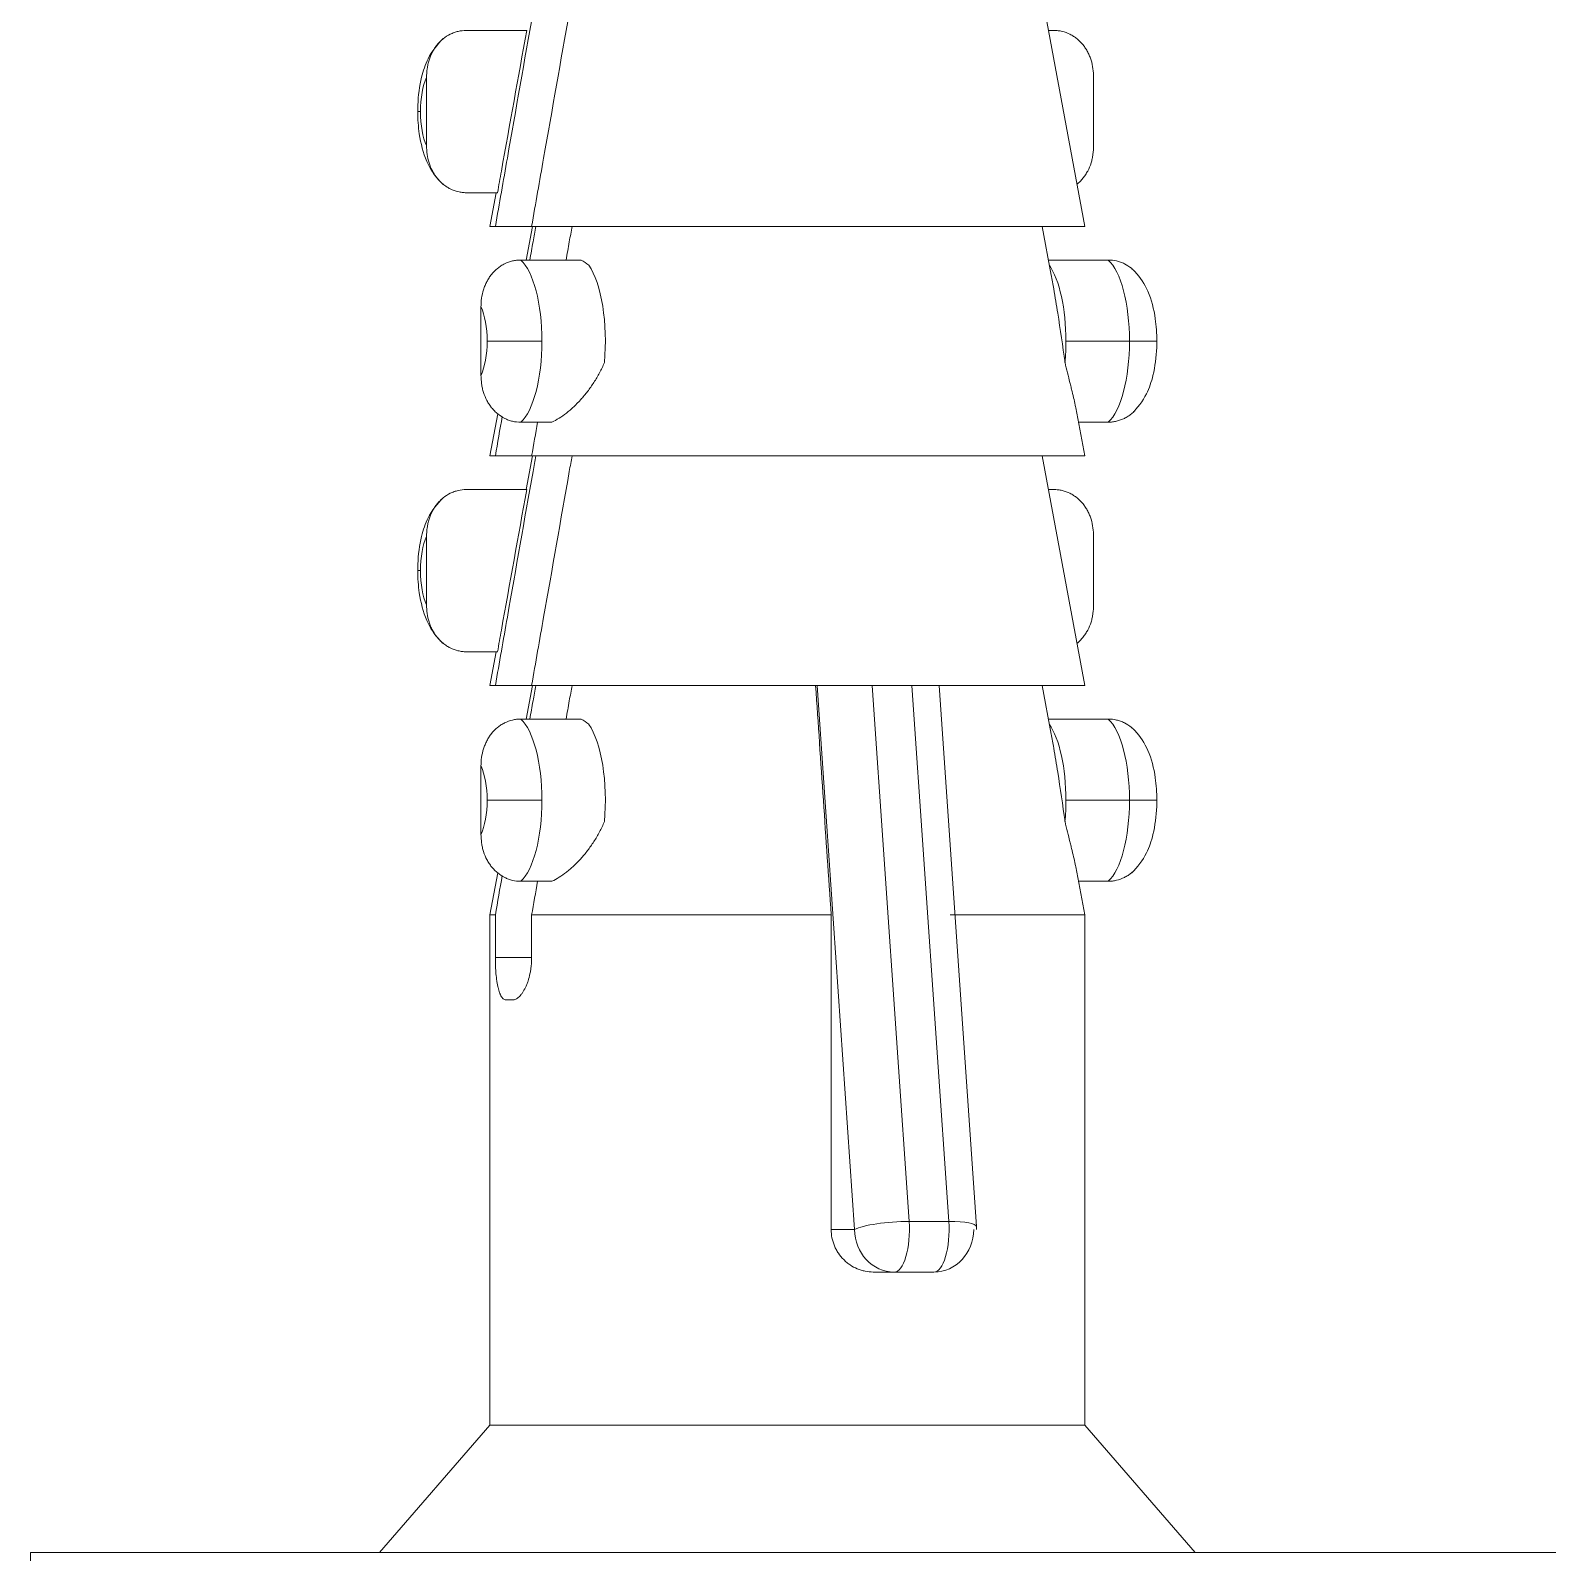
# Model space of a CAD drawing. Header units: millimetres. Extents: x 2433 to 4809, y -10272 to -6912.
# Drawn here: x 3158.79 to 3176.64, y -7187.94 to -7170.04 of the extents above; entities that cross this region are included whole.
import ezdxf

# ---------------------------------------------------------------- set-up
doc = ezdxf.new("R2010")
doc.units = ezdxf.units.MM

msp = doc.modelspace()

# ---------------------------------------------------------------- linework, layer by layer
at = {"linetype": 'Continuous', "lineweight": 18, "extrusion": (-1.22465e-16, -1, 0)}
for p, q in [((3171.195, -7172.342), (3170.695, -7169.642)), ((3163.917, -7170.038), (3164.628, -7170.038)), ((3170.832, -7170.038), (3170.768, -7170.038)), ((3163.45, -7170.592), (3163.45, -7171.392)), ((3171.299, -7170.592), (3171.299, -7171.392)), ((3163.917, -7171.946), (3164.285, -7171.946)), ((3164.268, -7171.946), (3164.195, -7172.342)), ((3164.259, -7172.342), (3164.195, -7172.342)), ((3164.259, -7172.342), (3164.686, -7172.342)), ((3164.695, -7172.342), (3164.621, -7172.738)), ((3171.195, -7172.342), (3164.686, -7172.342)), ((3170.801, -7172.916), (3170.695, -7172.342)), ((3164.558, -7172.738), (3165.269, -7172.738)), ((3171.473, -7172.738), (3170.768, -7172.738)), ((3164.09, -7174.092), (3164.09, -7173.292)), ((3164.287, -7174.546), (3164.195, -7175.042)), ((3164.558, -7174.646), (3164.925, -7174.646)), ((3171.195, -7175.042), (3171.09, -7174.475)), ((3171.473, -7174.646), (3171.122, -7174.646)), ((3164.259, -7175.042), (3164.195, -7175.042)), ((3164.259, -7175.042), (3164.686, -7175.042)), ((3164.695, -7175.042), (3164.621, -7175.438)), ((3171.195, -7175.042), (3164.686, -7175.042)), ((3171.195, -7177.742), (3170.695, -7175.042)), ((3163.917, -7175.438), (3164.628, -7175.438)), ((3170.832, -7175.438), (3170.768, -7175.438)), ((3163.45, -7175.992), (3163.45, -7176.792)), ((3171.299, -7175.992), (3171.299, -7176.792)), ((3163.917, -7177.346), (3164.285, -7177.346)), ((3164.268, -7177.346), (3164.195, -7177.742)), ((3164.259, -7177.742), (3164.195, -7177.742)), ((3164.259, -7177.742), (3164.686, -7177.742)), ((3164.695, -7177.742), (3164.621, -7178.138)), ((3171.195, -7177.742), (3164.686, -7177.742)), ((3169.92, -7184.107), (3169.481, -7177.742)), ((3170.801, -7178.316), (3170.695, -7177.742)), ((3164.558, -7178.138), (3165.269, -7178.138)), ((3171.473, -7178.138), (3170.768, -7178.138)), ((3164.09, -7179.492), (3164.09, -7178.692)), ((3164.287, -7179.946), (3164.195, -7180.442)), ((3171.195, -7180.442), (3171.09, -7179.875)), ((3164.558, -7180.046), (3164.925, -7180.046)), ((3171.473, -7180.046), (3171.122, -7180.046)), ((3164.259, -7180.442), (3164.195, -7180.442)), ((3164.195, -7180.442), (3164.195, -7186.442)), ((3164.259, -7180.442), (3164.259, -7180.942)), ((3164.686, -7180.442), (3168.211, -7180.442)), ((3164.686, -7180.442), (3164.686, -7180.942)), ((3168.211, -7184.142), (3168.211, -7180.442)), ((3169.613, -7180.442), (3171.195, -7180.442)), ((3171.195, -7186.442), (3171.195, -7180.442)), ((3164.461, -7181.442), (3164.39, -7181.442)), ((3168.954, -7184.642), (3168.704, -7184.642)), ((3168.954, -7184.642), (3169.421, -7184.642)), ((3164.195, -7186.442), (3162.895, -7187.942)), ((3164.195, -7186.442), (3168.941, -7186.442)), ((3171.195, -7186.442), (3168.941, -7186.442)), ((3172.495, -7187.942), (3171.195, -7186.442)), ((3184.787, -7187.942), (3158.787, -7187.942)), ((3158.787, -7187.942), (3158.787, -7195.142))]:
    msp.add_line(p, q, dxfattribs=at)
at = {"linetype": 'Continuous', "lineweight": 13, "extrusion": (-1.22465e-16, -1, 0)}
for p, q in [((3163.346, -7170.992), (3163.378, -7170.992)), ((3164.807, -7173.692), (3164.162, -7173.692)), ((3171.722, -7173.692), (3170.974, -7173.692)), ((3171.722, -7173.692), (3172.044, -7173.692)), ((3163.346, -7176.392), (3163.378, -7176.392)), ((3168.487, -7184.142), (3168.045, -7177.742)), ((3168.693, -7177.742), (3169.129, -7184.046)), ((3169.596, -7184.046), (3169.161, -7177.742)), ((3164.807, -7179.092), (3164.162, -7179.092)), ((3171.722, -7179.092), (3170.974, -7179.092)), ((3171.722, -7179.092), (3172.044, -7179.092)), ((3164.259, -7180.942), (3164.686, -7180.942)), ((3169.129, -7184.046), (3169.596, -7184.046)), ((3168.211, -7184.142), (3168.487, -7184.142))]:
    msp.add_line(p, q, dxfattribs=at)
at = {"linetype": 'Continuous', "lineweight": 18}
msp.add_arc((3169.421, -7184.142), 0.5, 0, 3.95, dxfattribs=at)
at = {"linetype": 'Continuous', "lineweight": 13}
for centre, major_axis, ratio, start_param, end_param in [((3163.556, -7170.992), (0, -0.5), 0.355976, 3.785094, 4.712389), ((3163.556, -7170.992), (0, -0.5), 0.355976, 4.712389, 5.639684), ((3164.451, -7173.692), (0, 1), 0.355976, 4.712389, 5.978493), ((3171.366, -7173.692), (0, -1), 0.355976, 1.570796, 2.8369), ((3163.984, -7173.692), (0, -0.5), 0.355976, 1.570796, 2.498092), ((3163.984, -7173.692), (0, -0.5), 0.355976, 0.643501, 1.570796), ((3164.451, -7173.692), (0, 1), 0.355976, 3.446285, 4.712389), ((3171.366, -7173.692), (0, -1), 0.355976, 0.304693, 1.570796), ((3163.556, -7176.392), (0, -0.5), 0.355976, 3.785094, 4.712389), ((3163.556, -7176.392), (0, -0.5), 0.355976, 4.712389, 5.639684), ((3164.451, -7179.092), (0, 1), 0.355976, 4.712389, 5.978493), ((3171.366, -7179.092), (0, -1), 0.355976, 1.570796, 2.8369), ((3163.984, -7179.092), (0, -0.5), 0.355976, 1.570796, 2.498092), ((3163.984, -7179.092), (0, -0.5), 0.355976, 0.643501, 1.570796), ((3164.451, -7179.092), (0, 1), 0.355976, 3.446285, 4.712389), ((3171.366, -7179.092), (0, -1), 0.355976, 0.304693, 1.570796), ((3168.954, -7184.142), (0.499, 0.034), 0.177949, 1.200653, 2.771449), ((3168.954, -7184.142), (0, 0.5), 0.355976, 3.141593, 4.903982), ((3169.421, -7184.142), (0, -0.5), 0.355976, 0, 1.762389), ((3169.421, -7184.142), (0.499, 0.034), 0.177949, 0.000027, 1.200653), ((3168.954, -7184.142), (0, -0.5), 0.934495, 4.712389, 6.283185)]:
    msp.add_ellipse(centre, major_axis=major_axis, ratio=ratio, start_param=start_param, end_param=end_param, dxfattribs=at)
at = {"linetype": 'Continuous', "lineweight": 18}
for centre, major_axis, ratio, start_param, end_param in [((3165.198, -7173.692), (0, 1), 0.355976, 4.457766, 5.814651), ((3170.618, -7173.692), (0, 1), 0.355976, 4.712389, 5.814651), ((3170.618, -7173.692), (0, 1), 0.355976, 4.457766, 4.712389), ((3165.198, -7179.092), (0, 1), 0.355976, 4.457766, 5.814651), ((3170.618, -7179.092), (0, 1), 0.355976, 4.712389, 5.814651), ((3170.618, -7179.092), (0, 1), 0.355976, 4.457766, 4.712389), ((3169.421, -7184.142), (0, -0.5), 0.934495, 0, 1.570796)]:
    msp.add_ellipse(centre, major_axis=major_axis, ratio=ratio, start_param=start_param, end_param=end_param, dxfattribs=at)
for points, knots in [([(3164.734, -7169.642), (3164.724, -7169.702), (3164.713, -7169.763), (3164.601, -7170.395), (3164.501, -7170.967), (3164.353, -7171.806), (3164.306, -7172.074), (3164.259, -7172.342)], [0, 0, 0, 0, 0.067447, 0.067447, 0.702741, 0.702741, 1, 1, 1, 1]), ([(3165.162, -7169.642), (3165.151, -7169.702), (3165.14, -7169.763), (3165.029, -7170.395), (3164.928, -7170.967), (3164.78, -7171.806), (3164.733, -7172.074), (3164.686, -7172.342)], [0, 0, 0, 0, 0.067447, 0.067447, 0.702741, 0.702741, 1, 1, 1, 1]), ([(3163.645, -7170.134), (3163.572, -7170.205), (3163.465, -7170.345), (3163.378, -7170.608), (3163.348, -7170.828), (3163.346, -7170.966), (3163.346, -7170.992)], [0, 0, 0, 0, 0.327084, 0.583022, 0.924325, 1, 1, 1, 1]), ([(3163.917, -7170.038), (3163.884, -7170.038), (3163.852, -7170.041), (3163.805, -7170.053), (3163.789, -7170.057), (3163.758, -7170.068), (3163.743, -7170.075), (3163.699, -7170.097), (3163.671, -7170.115), (3163.639, -7170.141), (3163.632, -7170.146), (3163.62, -7170.158), (3163.602, -7170.175), (3163.574, -7170.206), (3163.554, -7170.233), (3163.535, -7170.262), (3163.526, -7170.277), (3163.503, -7170.322), (3163.49, -7170.354), (3163.474, -7170.403), (3163.47, -7170.42), (3163.462, -7170.454), (3163.459, -7170.471), (3163.452, -7170.522), (3163.45, -7170.557), (3163.45, -7170.592)], [0, 0, 0, 0, 0.125, 0.125, 0.1875, 0.1875, 0.25, 0.25, 0.375, 0.375, 0.40625, 0.40625, 0.4375, 0.5, 0.5625, 0.5625, 0.625, 0.625, 0.75, 0.75, 0.8125, 0.8125, 0.875, 0.875, 1, 1, 1, 1]), ([(3164.628, -7170.038), (3164.529, -7170.589), (3164.429, -7171.14), (3164.315, -7171.776), (3164.3, -7171.861), (3164.285, -7171.946)], [0, 0, 0, 0, 0.866606, 0.866606, 1, 1, 1, 1]), ([(3171.299, -7170.592), (3171.299, -7170.522), (3171.291, -7170.454), (3171.265, -7170.371), (3171.259, -7170.355), (3171.246, -7170.323), (3171.231, -7170.292), (3171.214, -7170.263), (3171.2, -7170.241), (3171.196, -7170.234), (3171.186, -7170.221), (3171.18, -7170.214), (3171.154, -7170.181), (3171.13, -7170.157), (3171.092, -7170.126), (3171.078, -7170.116), (3171.057, -7170.103), (3171.05, -7170.098), (3171.036, -7170.09), (3171.028, -7170.086), (3170.992, -7170.068), (3170.961, -7170.057), (3170.913, -7170.045), (3170.897, -7170.042), (3170.865, -7170.039), (3170.848, -7170.038), (3170.832, -7170.038)], [0, 0, 0, 0, 0.25, 0.25, 0.3125, 0.3125, 0.375, 0.4375, 0.4375, 0.46875, 0.46875, 0.5, 0.5, 0.625, 0.625, 0.6875, 0.6875, 0.71875, 0.71875, 0.75, 0.75, 0.875, 0.875, 0.9375, 0.9375, 1, 1, 1, 1]), ([(3163.346, -7170.992), (3163.345, -7171.082), (3163.361, -7171.289), (3163.432, -7171.57), (3163.548, -7171.758), (3163.631, -7171.836), (3163.645, -7171.849)], [0, 0, 0, 0, 0.265683, 0.628412, 0.938194, 1, 1, 1, 1]), ([(3163.45, -7171.392), (3163.45, -7171.461), (3163.458, -7171.53), (3163.484, -7171.612), (3163.49, -7171.628), (3163.503, -7171.66), (3163.517, -7171.691), (3163.535, -7171.72), (3163.549, -7171.742), (3163.553, -7171.749), (3163.563, -7171.762), (3163.569, -7171.769), (3163.595, -7171.802), (3163.619, -7171.826), (3163.657, -7171.857), (3163.671, -7171.867), (3163.692, -7171.881), (3163.699, -7171.885), (3163.713, -7171.893), (3163.721, -7171.897), (3163.757, -7171.915), (3163.788, -7171.926), (3163.835, -7171.938), (3163.852, -7171.941), (3163.884, -7171.945), (3163.9, -7171.946), (3163.917, -7171.946)], [0, 0, 0, 0, 0.25, 0.25, 0.3125, 0.3125, 0.375, 0.4375, 0.4375, 0.46875, 0.46875, 0.5, 0.5, 0.625, 0.625, 0.6875, 0.6875, 0.71875, 0.71875, 0.75, 0.75, 0.875, 0.875, 0.9375, 0.9375, 1, 1, 1, 1]), ([(3171.104, -7171.847), (3171.11, -7171.842), (3171.117, -7171.837), (3171.129, -7171.826), (3171.147, -7171.808), (3171.175, -7171.777), (3171.195, -7171.75), (3171.214, -7171.721), (3171.222, -7171.706), (3171.246, -7171.661), (3171.259, -7171.63), (3171.275, -7171.58), (3171.279, -7171.563), (3171.287, -7171.529), (3171.29, -7171.512), (3171.297, -7171.461), (3171.299, -7171.426), (3171.299, -7171.392)], [0, 0, 0, 0, 0.048883, 0.048883, 0.098942, 0.199059, 0.299177, 0.299177, 0.399294, 0.399294, 0.59953, 0.59953, 0.699647, 0.699647, 0.799765, 0.799765, 1, 1, 1, 1]), ([(3164.734, -7172.342), (3164.724, -7172.402), (3164.713, -7172.463), (3164.69, -7172.595), (3164.677, -7172.666), (3164.664, -7172.738)], [0, 0, 0, 0, 0.459752, 0.459752, 1, 1, 1, 1]), ([(3165.162, -7172.342), (3165.151, -7172.402), (3165.14, -7172.463), (3165.117, -7172.595), (3165.104, -7172.666), (3165.092, -7172.738)], [0, 0, 0, 0, 0.459752, 0.459752, 1, 1, 1, 1]), ([(3164.09, -7173.292), (3164.09, -7173.222), (3164.099, -7173.154), (3164.125, -7173.071), (3164.131, -7173.055), (3164.144, -7173.023), (3164.158, -7172.992), (3164.175, -7172.963), (3164.189, -7172.941), (3164.194, -7172.934), (3164.204, -7172.921), (3164.209, -7172.914), (3164.236, -7172.881), (3164.26, -7172.857), (3164.298, -7172.826), (3164.312, -7172.816), (3164.332, -7172.803), (3164.34, -7172.798), (3164.354, -7172.79), (3164.361, -7172.786), (3164.398, -7172.768), (3164.429, -7172.757), (3164.476, -7172.745), (3164.492, -7172.742), (3164.525, -7172.739), (3164.541, -7172.738), (3164.558, -7172.738)], [0, 0, 0, 0, 0.25, 0.25, 0.3125, 0.3125, 0.375, 0.4375, 0.4375, 0.46875, 0.46875, 0.5, 0.5, 0.625, 0.625, 0.6875, 0.6875, 0.71875, 0.71875, 0.75, 0.75, 0.875, 0.875, 0.9375, 0.9375, 1, 1, 1, 1]), ([(3171.473, -7172.738), (3171.506, -7172.738), (3171.538, -7172.741), (3171.585, -7172.753), (3171.601, -7172.757), (3171.632, -7172.768), (3171.647, -7172.775), (3171.691, -7172.797), (3171.718, -7172.815), (3171.747, -7172.838), (3171.75, -7172.841), (3171.753, -7172.843)], [0, 0, 0, 0, 0.321117, 0.321117, 0.481676, 0.481676, 0.642235, 0.642235, 0.963352, 0.963352, 1, 1, 1, 1]), ([(3172.044, -7173.692), (3172.044, -7173.601), (3172.029, -7173.394), (3171.958, -7173.113), (3171.842, -7172.925), (3171.759, -7172.847), (3171.744, -7172.834)], [0, 0, 0, 0, 0.265683, 0.628412, 0.938194, 1, 1, 1, 1]), ([(3170.801, -7172.913), (3170.811, -7172.968), (3170.821, -7173.023), (3170.847, -7173.173), (3170.862, -7173.268), (3170.908, -7173.555), (3170.936, -7173.748), (3170.963, -7173.943)], [0, 0, 0, 0, 0.164651, 0.164651, 0.4431, 0.4431, 1, 1, 1, 1]), ([(3171.744, -7174.549), (3171.818, -7174.478), (3171.924, -7174.338), (3172.012, -7174.075), (3172.041, -7173.855), (3172.044, -7173.717), (3172.044, -7173.692)], [0, 0, 0, 0, 0.327084, 0.583022, 0.924325, 1, 1, 1, 1]), ([(3164.558, -7174.646), (3164.525, -7174.646), (3164.493, -7174.642), (3164.445, -7174.631), (3164.43, -7174.626), (3164.399, -7174.615), (3164.384, -7174.608), (3164.34, -7174.586), (3164.312, -7174.569), (3164.28, -7174.542), (3164.273, -7174.537), (3164.261, -7174.526), (3164.243, -7174.508), (3164.215, -7174.477), (3164.195, -7174.45), (3164.176, -7174.421), (3164.167, -7174.406), (3164.143, -7174.361), (3164.13, -7174.33), (3164.115, -7174.28), (3164.11, -7174.263), (3164.103, -7174.229), (3164.1, -7174.212), (3164.093, -7174.161), (3164.09, -7174.126), (3164.09, -7174.092)], [0, 0, 0, 0, 0.125, 0.125, 0.1875, 0.1875, 0.25, 0.25, 0.375, 0.375, 0.40625, 0.40625, 0.4375, 0.5, 0.5625, 0.5625, 0.625, 0.625, 0.75, 0.75, 0.8125, 0.8125, 0.875, 0.875, 1, 1, 1, 1]), ([(3165.543, -7173.943), (3165.525, -7173.985), (3165.506, -7174.026), (3165.464, -7174.104), (3165.442, -7174.142), (3165.406, -7174.197), (3165.394, -7174.215), (3165.369, -7174.25), (3165.357, -7174.267), (3165.318, -7174.318), (3165.291, -7174.35), (3165.237, -7174.41), (3165.209, -7174.438), (3165.167, -7174.478), (3165.153, -7174.49), (3165.124, -7174.515), (3165.109, -7174.527), (3165.066, -7174.561), (3165.038, -7174.581), (3164.981, -7174.617), (3164.953, -7174.632), (3164.925, -7174.646)], [0, 0, 0, 0, 0.125, 0.125, 0.25, 0.25, 0.3125, 0.3125, 0.375, 0.375, 0.5, 0.5, 0.625, 0.625, 0.6875, 0.6875, 0.75, 0.75, 0.875, 0.875, 1, 1, 1, 1]), ([(3170.963, -7173.943), (3170.973, -7173.985), (3170.983, -7174.026), (3171.002, -7174.104), (3171.011, -7174.142), (3171.025, -7174.197), (3171.03, -7174.215), (3171.038, -7174.25), (3171.043, -7174.267), (3171.055, -7174.318), (3171.063, -7174.35), (3171.077, -7174.41), (3171.083, -7174.438), (3171.089, -7174.47), (3171.09, -7174.476), (3171.091, -7174.482)], [0, 0, 0, 0, 0.191612, 0.191612, 0.383225, 0.383225, 0.479031, 0.479031, 0.574837, 0.574837, 0.766449, 0.766449, 0.958061, 0.958061, 1, 1, 1, 1]), ([(3171.784, -7174.512), (3171.771, -7174.524), (3171.759, -7174.536), (3171.732, -7174.557), (3171.719, -7174.567), (3171.698, -7174.581), (3171.691, -7174.585), (3171.676, -7174.593), (3171.669, -7174.597), (3171.632, -7174.615), (3171.602, -7174.626), (3171.554, -7174.638), (3171.538, -7174.641), (3171.506, -7174.645), (3171.489, -7174.646), (3171.473, -7174.646)], [0, 0, 0, 0, 0.148816, 0.148816, 0.29068, 0.29068, 0.361612, 0.361612, 0.432544, 0.432544, 0.716272, 0.716272, 0.858136, 0.858136, 1, 1, 1, 1]), ([(3164.734, -7175.042), (3164.724, -7175.102), (3164.713, -7175.163), (3164.601, -7175.795), (3164.501, -7176.367), (3164.353, -7177.206), (3164.306, -7177.474), (3164.259, -7177.742)], [0, 0, 0, 0, 0.067447, 0.067447, 0.702741, 0.702741, 1, 1, 1, 1]), ([(3165.162, -7175.042), (3165.151, -7175.102), (3165.14, -7175.163), (3165.029, -7175.795), (3164.928, -7176.367), (3164.78, -7177.206), (3164.733, -7177.474), (3164.686, -7177.742)], [0, 0, 0, 0, 0.067447, 0.067447, 0.702741, 0.702741, 1, 1, 1, 1]), ([(3163.645, -7175.534), (3163.572, -7175.605), (3163.465, -7175.745), (3163.378, -7176.008), (3163.348, -7176.228), (3163.346, -7176.366), (3163.346, -7176.392)], [0, 0, 0, 0, 0.327084, 0.583022, 0.924325, 1, 1, 1, 1]), ([(3163.917, -7175.438), (3163.884, -7175.438), (3163.852, -7175.441), (3163.805, -7175.453), (3163.789, -7175.457), (3163.758, -7175.468), (3163.743, -7175.475), (3163.699, -7175.497), (3163.671, -7175.515), (3163.639, -7175.541), (3163.632, -7175.546), (3163.62, -7175.558), (3163.602, -7175.575), (3163.574, -7175.606), (3163.554, -7175.633), (3163.535, -7175.662), (3163.526, -7175.677), (3163.503, -7175.722), (3163.49, -7175.754), (3163.474, -7175.803), (3163.47, -7175.82), (3163.462, -7175.854), (3163.459, -7175.871), (3163.452, -7175.922), (3163.45, -7175.957), (3163.45, -7175.992)], [0, 0, 0, 0, 0.125, 0.125, 0.1875, 0.1875, 0.25, 0.25, 0.375, 0.375, 0.40625, 0.40625, 0.4375, 0.5, 0.5625, 0.5625, 0.625, 0.625, 0.75, 0.75, 0.8125, 0.8125, 0.875, 0.875, 1, 1, 1, 1]), ([(3164.628, -7175.438), (3164.529, -7175.989), (3164.429, -7176.54), (3164.315, -7177.176), (3164.3, -7177.261), (3164.285, -7177.346)], [0, 0, 0, 0, 0.866606, 0.866606, 1, 1, 1, 1]), ([(3171.299, -7175.992), (3171.299, -7175.922), (3171.291, -7175.854), (3171.265, -7175.771), (3171.259, -7175.755), (3171.246, -7175.723), (3171.231, -7175.692), (3171.214, -7175.663), (3171.2, -7175.641), (3171.196, -7175.634), (3171.186, -7175.621), (3171.18, -7175.614), (3171.154, -7175.581), (3171.13, -7175.557), (3171.092, -7175.526), (3171.078, -7175.516), (3171.057, -7175.503), (3171.05, -7175.498), (3171.036, -7175.49), (3171.028, -7175.486), (3170.992, -7175.468), (3170.961, -7175.457), (3170.913, -7175.445), (3170.897, -7175.442), (3170.865, -7175.439), (3170.848, -7175.438), (3170.832, -7175.438)], [0, 0, 0, 0, 0.25, 0.25, 0.3125, 0.3125, 0.375, 0.4375, 0.4375, 0.46875, 0.46875, 0.5, 0.5, 0.625, 0.625, 0.6875, 0.6875, 0.71875, 0.71875, 0.75, 0.75, 0.875, 0.875, 0.9375, 0.9375, 1, 1, 1, 1]), ([(3163.346, -7176.392), (3163.345, -7176.482), (3163.361, -7176.689), (3163.432, -7176.97), (3163.548, -7177.158), (3163.631, -7177.236), (3163.645, -7177.249)], [0, 0, 0, 0, 0.265683, 0.628412, 0.938194, 1, 1, 1, 1]), ([(3163.45, -7176.792), (3163.45, -7176.861), (3163.458, -7176.93), (3163.484, -7177.012), (3163.49, -7177.028), (3163.503, -7177.06), (3163.517, -7177.091), (3163.535, -7177.12), (3163.549, -7177.142), (3163.553, -7177.149), (3163.563, -7177.162), (3163.569, -7177.169), (3163.595, -7177.202), (3163.619, -7177.226), (3163.657, -7177.257), (3163.671, -7177.267), (3163.692, -7177.281), (3163.699, -7177.285), (3163.713, -7177.293), (3163.721, -7177.297), (3163.757, -7177.315), (3163.788, -7177.326), (3163.835, -7177.338), (3163.852, -7177.341), (3163.884, -7177.345), (3163.9, -7177.346), (3163.917, -7177.346)], [0, 0, 0, 0, 0.25, 0.25, 0.3125, 0.3125, 0.375, 0.4375, 0.4375, 0.46875, 0.46875, 0.5, 0.5, 0.625, 0.625, 0.6875, 0.6875, 0.71875, 0.71875, 0.75, 0.75, 0.875, 0.875, 0.9375, 0.9375, 1, 1, 1, 1]), ([(3171.104, -7177.247), (3171.11, -7177.242), (3171.117, -7177.237), (3171.129, -7177.226), (3171.147, -7177.208), (3171.175, -7177.177), (3171.195, -7177.15), (3171.214, -7177.121), (3171.222, -7177.106), (3171.246, -7177.061), (3171.259, -7177.03), (3171.275, -7176.98), (3171.279, -7176.963), (3171.287, -7176.929), (3171.29, -7176.912), (3171.297, -7176.861), (3171.299, -7176.826), (3171.299, -7176.792)], [0, 0, 0, 0, 0.048883, 0.048883, 0.098942, 0.199059, 0.299177, 0.299177, 0.399294, 0.399294, 0.59953, 0.59953, 0.699647, 0.699647, 0.799765, 0.799765, 1, 1, 1, 1]), ([(3164.734, -7177.742), (3164.724, -7177.802), (3164.713, -7177.863), (3164.69, -7177.995), (3164.677, -7178.066), (3164.664, -7178.138)], [0, 0, 0, 0, 0.459752, 0.459752, 1, 1, 1, 1]), ([(3165.162, -7177.742), (3165.151, -7177.802), (3165.14, -7177.863), (3165.117, -7177.995), (3165.104, -7178.066), (3165.092, -7178.138)], [0, 0, 0, 0, 0.459752, 0.459752, 1, 1, 1, 1]), ([(3164.09, -7178.692), (3164.09, -7178.622), (3164.099, -7178.554), (3164.125, -7178.471), (3164.131, -7178.455), (3164.144, -7178.423), (3164.158, -7178.392), (3164.175, -7178.363), (3164.189, -7178.341), (3164.194, -7178.334), (3164.204, -7178.321), (3164.209, -7178.314), (3164.236, -7178.281), (3164.26, -7178.257), (3164.298, -7178.226), (3164.312, -7178.216), (3164.332, -7178.203), (3164.34, -7178.198), (3164.354, -7178.19), (3164.361, -7178.186), (3164.398, -7178.168), (3164.429, -7178.157), (3164.476, -7178.145), (3164.492, -7178.142), (3164.525, -7178.139), (3164.541, -7178.138), (3164.558, -7178.138)], [0, 0, 0, 0, 0.25, 0.25, 0.3125, 0.3125, 0.375, 0.4375, 0.4375, 0.46875, 0.46875, 0.5, 0.5, 0.625, 0.625, 0.6875, 0.6875, 0.71875, 0.71875, 0.75, 0.75, 0.875, 0.875, 0.9375, 0.9375, 1, 1, 1, 1]), ([(3171.473, -7178.138), (3171.506, -7178.138), (3171.538, -7178.141), (3171.585, -7178.153), (3171.601, -7178.157), (3171.632, -7178.168), (3171.647, -7178.175), (3171.691, -7178.197), (3171.718, -7178.215), (3171.747, -7178.238), (3171.75, -7178.241), (3171.753, -7178.243)], [0, 0, 0, 0, 0.321117, 0.321117, 0.481676, 0.481676, 0.642235, 0.642235, 0.963352, 0.963352, 1, 1, 1, 1]), ([(3170.801, -7178.313), (3170.811, -7178.368), (3170.821, -7178.423), (3170.847, -7178.573), (3170.862, -7178.668), (3170.908, -7178.955), (3170.936, -7179.148), (3170.963, -7179.343)], [0, 0, 0, 0, 0.164651, 0.164651, 0.4431, 0.4431, 1, 1, 1, 1]), ([(3172.044, -7179.092), (3172.044, -7179.001), (3172.029, -7178.794), (3171.958, -7178.513), (3171.842, -7178.325), (3171.759, -7178.247), (3171.744, -7178.234)], [0, 0, 0, 0, 0.265683, 0.628412, 0.938194, 1, 1, 1, 1]), ([(3171.744, -7179.949), (3171.818, -7179.878), (3171.924, -7179.738), (3172.012, -7179.475), (3172.041, -7179.255), (3172.044, -7179.117), (3172.044, -7179.092)], [0, 0, 0, 0, 0.327084, 0.583022, 0.924325, 1, 1, 1, 1]), ([(3165.543, -7179.343), (3165.525, -7179.385), (3165.506, -7179.426), (3165.464, -7179.504), (3165.442, -7179.542), (3165.406, -7179.597), (3165.394, -7179.615), (3165.369, -7179.65), (3165.357, -7179.667), (3165.318, -7179.718), (3165.291, -7179.75), (3165.237, -7179.81), (3165.209, -7179.838), (3165.167, -7179.878), (3165.153, -7179.89), (3165.124, -7179.915), (3165.109, -7179.927), (3165.066, -7179.961), (3165.038, -7179.981), (3164.981, -7180.017), (3164.953, -7180.032), (3164.925, -7180.046)], [0, 0, 0, 0, 0.125, 0.125, 0.25, 0.25, 0.3125, 0.3125, 0.375, 0.375, 0.5, 0.5, 0.625, 0.625, 0.6875, 0.6875, 0.75, 0.75, 0.875, 0.875, 1, 1, 1, 1]), ([(3170.963, -7179.343), (3170.973, -7179.385), (3170.983, -7179.426), (3171.002, -7179.504), (3171.011, -7179.542), (3171.025, -7179.597), (3171.03, -7179.615), (3171.038, -7179.65), (3171.043, -7179.667), (3171.055, -7179.718), (3171.063, -7179.75), (3171.077, -7179.81), (3171.083, -7179.838), (3171.089, -7179.87), (3171.09, -7179.876), (3171.091, -7179.882)], [0, 0, 0, 0, 0.191612, 0.191612, 0.383225, 0.383225, 0.479031, 0.479031, 0.574837, 0.574837, 0.766449, 0.766449, 0.958061, 0.958061, 1, 1, 1, 1]), ([(3164.558, -7180.046), (3164.525, -7180.046), (3164.493, -7180.042), (3164.445, -7180.031), (3164.43, -7180.026), (3164.399, -7180.015), (3164.384, -7180.008), (3164.34, -7179.986), (3164.312, -7179.969), (3164.28, -7179.942), (3164.273, -7179.937), (3164.261, -7179.926), (3164.243, -7179.908), (3164.215, -7179.877), (3164.195, -7179.85), (3164.176, -7179.821), (3164.167, -7179.806), (3164.143, -7179.761), (3164.13, -7179.73), (3164.115, -7179.68), (3164.11, -7179.663), (3164.103, -7179.629), (3164.1, -7179.612), (3164.093, -7179.561), (3164.09, -7179.526), (3164.09, -7179.492)], [0, 0, 0, 0, 0.125, 0.125, 0.1875, 0.1875, 0.25, 0.25, 0.375, 0.375, 0.40625, 0.40625, 0.4375, 0.5, 0.5625, 0.5625, 0.625, 0.625, 0.75, 0.75, 0.8125, 0.8125, 0.875, 0.875, 1, 1, 1, 1]), ([(3171.784, -7179.912), (3171.771, -7179.924), (3171.759, -7179.936), (3171.732, -7179.957), (3171.719, -7179.967), (3171.698, -7179.981), (3171.691, -7179.985), (3171.676, -7179.993), (3171.669, -7179.997), (3171.632, -7180.015), (3171.602, -7180.026), (3171.554, -7180.038), (3171.538, -7180.041), (3171.506, -7180.045), (3171.489, -7180.046), (3171.473, -7180.046)], [0, 0, 0, 0, 0.148816, 0.148816, 0.29068, 0.29068, 0.361612, 0.361612, 0.432544, 0.432544, 0.716272, 0.716272, 0.858136, 0.858136, 1, 1, 1, 1]), ([(3164.259, -7180.942), (3164.259, -7180.975), (3164.26, -7181.007), (3164.261, -7181.055), (3164.262, -7181.071), (3164.264, -7181.102), (3164.265, -7181.118), (3164.269, -7181.163), (3164.272, -7181.192), (3164.278, -7181.233), (3164.28, -7181.246), (3164.285, -7181.272), (3164.288, -7181.284), (3164.296, -7181.318), (3164.302, -7181.339), (3164.31, -7181.362), (3164.312, -7181.366), (3164.316, -7181.374), (3164.321, -7181.387), (3164.331, -7181.404), (3164.34, -7181.415), (3164.349, -7181.425), (3164.354, -7181.429), (3164.369, -7181.438), (3164.379, -7181.442), (3164.39, -7181.442)], [0, 0, 0, 0, 0.125, 0.125, 0.1875, 0.1875, 0.25, 0.25, 0.375, 0.375, 0.4375, 0.4375, 0.5, 0.5, 0.625, 0.625, 0.65625, 0.65625, 0.6875, 0.75, 0.8125, 0.8125, 0.875, 0.875, 1, 1, 1, 1]), ([(3164.686, -7180.942), (3164.686, -7180.975), (3164.684, -7181.007), (3164.679, -7181.055), (3164.677, -7181.071), (3164.673, -7181.102), (3164.67, -7181.118), (3164.66, -7181.163), (3164.652, -7181.192), (3164.639, -7181.233), (3164.634, -7181.246), (3164.624, -7181.272), (3164.619, -7181.284), (3164.602, -7181.318), (3164.59, -7181.339), (3164.575, -7181.362), (3164.572, -7181.366), (3164.565, -7181.374), (3164.556, -7181.387), (3164.539, -7181.404), (3164.526, -7181.415), (3164.513, -7181.425), (3164.506, -7181.429), (3164.487, -7181.438), (3164.474, -7181.442), (3164.461, -7181.442)], [0, 0, 0, 0, 0.125, 0.125, 0.1875, 0.1875, 0.25, 0.25, 0.375, 0.375, 0.4375, 0.4375, 0.5, 0.5, 0.625, 0.625, 0.65625, 0.65625, 0.6875, 0.75, 0.8125, 0.8125, 0.875, 0.875, 1, 1, 1, 1]), ([(3168.704, -7184.642), (3168.672, -7184.642), (3168.641, -7184.638), (3168.594, -7184.629), (3168.579, -7184.625), (3168.548, -7184.615), (3168.533, -7184.61), (3168.489, -7184.591), (3168.461, -7184.576), (3168.42, -7184.549), (3168.407, -7184.539), (3168.382, -7184.518), (3168.37, -7184.507), (3168.336, -7184.473), (3168.315, -7184.448), (3168.287, -7184.407), (3168.279, -7184.393), (3168.263, -7184.364), (3168.249, -7184.334), (3168.238, -7184.304), (3168.228, -7184.272), (3168.224, -7184.256), (3168.214, -7184.208), (3168.211, -7184.175), (3168.211, -7184.142)], [0, 0, 0, 0, 0.125, 0.125, 0.1875, 0.1875, 0.25, 0.25, 0.375, 0.375, 0.4375, 0.4375, 0.5, 0.5, 0.625, 0.625, 0.6875, 0.6875, 0.75, 0.8125, 0.8125, 0.875, 0.875, 1, 1, 1, 1])]:
    msp.add_open_spline(points, degree=3, knots=knots, dxfattribs=at)
for points in [[(3165.269, -7172.738), (3165.3, -7172.754), (3165.33, -7172.775), (3165.359, -7172.799)], [(3164.34, -7174.578), (3164.313, -7174.732), (3164.286, -7174.887), (3164.259, -7175.042)], [(3164.756, -7174.645), (3164.733, -7174.778), (3164.709, -7174.91), (3164.686, -7175.042)], [(3168.211, -7180.442), (3168.15, -7179.541), (3168.089, -7178.641), (3168.028, -7177.742)], [(3165.269, -7178.138), (3165.3, -7178.154), (3165.33, -7178.175), (3165.359, -7178.199)], [(3164.34, -7179.978), (3164.313, -7180.132), (3164.286, -7180.287), (3164.259, -7180.442)], [(3164.756, -7180.045), (3164.733, -7180.178), (3164.709, -7180.31), (3164.686, -7180.442)]]:
    msp.add_open_spline(points, degree=3, dxfattribs=at)

doc.saveas('drawing.dxf')
